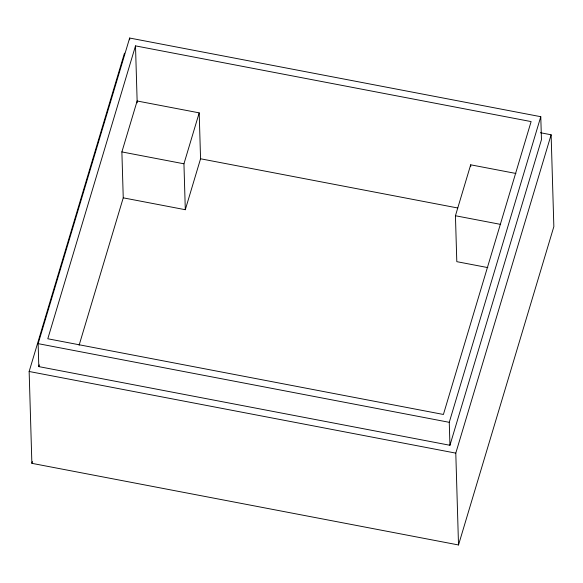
<?xml version="1.0" encoding="UTF-8"?>
<svg xmlns="http://www.w3.org/2000/svg" width="583" height="583" viewBox="0 0 583 583"><rect width="100%" height="100%" fill="white"/><g stroke="black" fill="none" stroke-linecap="round" stroke-linejoin="round"><path stroke-width="0.87" d="M540.39 132.727L551.124 134.775L553.85 226.612L458.515 544.967L31.876 463.332L29.15 371.495L124.485 53.14M38.135 343.649L129.652 38.033L540.776 116.702L541.461 139.658L449.945 445.281L38.813 366.612L38.135 343.649L449.26 422.318L449.945 445.281M38.813 366.612L39.338 364.871M135.504 45.882L47.799 338.767L443.408 414.469L531.113 121.585L135.504 45.882L137.187 102.79M121.883 151.923L137.136 100.99L199.197 112.862L200.559 158.78L185.307 209.712L123.246 197.841L121.883 151.923L183.944 163.801L185.307 209.712M31.876 463.332L32.4 461.583M79.106 345.245L123.246 197.841M183.944 163.801L199.197 112.862M487.833 267.604L456.802 261.665L455.44 215.746L470.692 164.814L515.904 173.464M449.26 422.318L540.776 116.702M458.515 544.967L455.789 453.129L551.124 134.775M200.559 158.78L457.764 207.993M455.44 215.746L500.651 224.397M29.15 371.495L455.789 453.129M470.692 164.814L470.751 166.614M129.652 38.033L129.703 39.797"/></g></svg>
